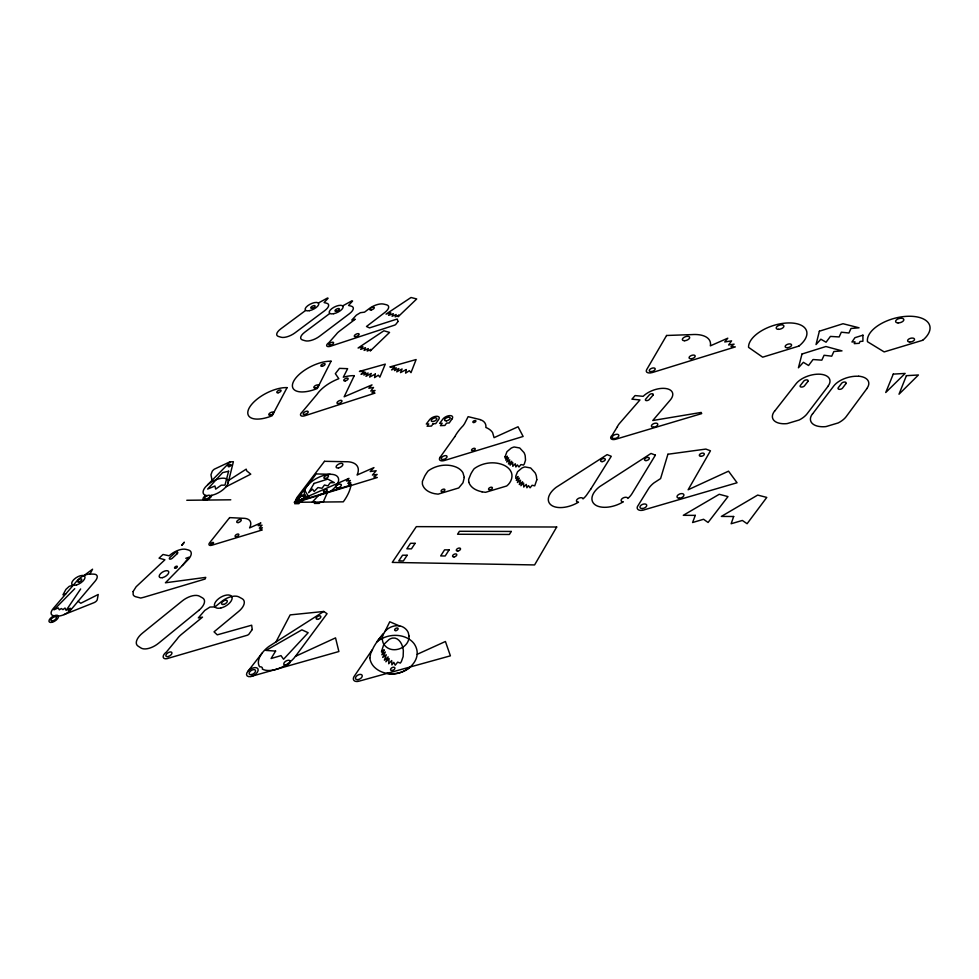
<?xml version="1.0" encoding="UTF-8"?>
<svg xmlns="http://www.w3.org/2000/svg" width="979" height="979" viewBox="0 0 979 979"><rect width="100%" height="100%" fill="white"/><g stroke="black" fill="none" stroke-linecap="round" stroke-linejoin="round"><path stroke-width="1.47" d="M228.119 482.965L233.394 461.709L229.808 461.892L214.242 469.222A7.905 3.586 -28.7 0 0 212.247 471.229L210.95 474.778L212.051 480.31M906.432 375.593L899.003 394.219L918.424 374.981L906.407 375.679M893.289 374.039L885.738 392.518L905.147 373.427L893.264 374.113M384.98 631.479L389.764 621.775L399.713 626.022M275.968 641.943L290.151 614.898L323.755 611.471L327.059 613.698L295.438 656.346A22.541 12.409 -30.9 0 1 262.36 669.122A4.809 2.643 -31.6 0 0 259.68 666.821A22.541 12.409 -30.9 0 1 268.919 646.446L323.755 611.471M454.807 436.646L440.317 457.009M54.151 615.779A10.5 4.846 -32.6 0 1 53.27 608.497L77.255 580.559A10.267 4.711 -31.9 0 1 89.982 574.049L92.564 569.203L83.913 575.615M590.716 489.17L611.263 456.287L607.139 454.611L556.133 487.346A21.673 11.944 -22.8 0 0 551.666 505.433A21.673 11.944 -22.8 0 0 578.528 502.154A3.463 1.921 -22.6 0 1 576.533 500.355A3.463 1.921 -22.6 0 1 579.996 497.834A3.463 1.921 -22.6 0 1 583.007 498.911A21.673 11.944 -22.8 0 0 587.314 494.028L590.741 489.108M80.657 588.966L66.131 610.443L65.018 608.032L62.962 609.623L61.334 608.546L59.315 609.807L58.214 607.922L53.943 609.831L74.747 588.697M372.338 649.615L354.594 675.767A6.731 3.94 -30 0 0 353.896 680.381A6.731 3.94 -30 0 0 358.963 681.188L450.401 655.832L445.421 641.502L417.238 654.29M866.904 388.59L846.052 416.821A19.666 10.745 -16.3 0 1 838.244 422.916L825.982 426.587A19.09 10.426 -16.3 0 1 820.561 426.636A18.907 10.328 -16.3 0 1 812.582 413.713M306.892 486.318L316.193 473.922L330.315 474.301M301.642 502.239L305.007 497.797M299.978 502.251L298.901 503.671L294.691 503.708L295.768 502.288M812.705 413.725L833.765 385.983A19.225 10.255 -15.9 0 1 858.644 376.291M828.05 386.301L806.941 413.995A19.237 10.414 -17.3 0 1 799.194 419.991L787.202 423.589A18.674 10.12 -17.3 0 1 781.952 423.65A18.503 10.023 -17.3 0 1 774.646 410.996M307.027 486.147L297.64 498.348A3.904 1.909 -28 0 0 300.198 500.575L350.996 485.033A61.91 30.288 -28.2 0 1 343.299 501.835L294.263 502.313L297.812 497.87M248.201 670.945L262.091 653.128M774.756 411.009L796.049 383.768A18.809 9.961 -16.8 0 1 820.463 374.235A18.491 9.79 -16.8 0 1 827.928 386.289M182.351 565.544L189.057 557.198L185.79 558.287M382.495 634.857L383.597 633.658A65.189 38.573 -28 0 0 376.988 641.808A15.603 9.044 -28.9 0 1 378.812 640.413C387.5 634.453 399.713 633.486 408.855 638.981A49.807 29.162 -29.6 0 1 414.325 644.011C425.155 660.629 403.018 677.456 387.035 673.405M230.187 461.88L205.394 487.089A13.963 6.412 -29 0 0 207.107 495.692M329.837 313.415L304.787 332.187A11.002 4.565 -26 0 0 302.597 339.994L305.264 340.778A11.026 4.589 -26 0 0 319.46 336.335L349.442 313.696A10.904 4.503 -25.4 0 0 351.253 306.146L348.548 305.472L352.587 301.042L351.865 300.859L342.662 305.901M305.693 310.392L280.851 328.822A10.83 4.418 -26.3 0 0 278.513 336.47L281.083 337.229A10.842 4.43 -26.3 0 0 294.985 332.86L324.722 310.637A10.72 4.344 -25.7 0 0 326.692 303.233L324.086 302.572L328.124 298.228L327.427 298.057L318.346 303.013M229 480.175L246.206 469.149L246.684 470.838L250.771 474.166L226.027 486.783M295.438 656.346L335.54 637.88L338.881 651.524L252.57 676.012M294.606 502.288L348.977 478.364L346.456 481.007L350.384 480.481L347.839 483.357L350.971 482.965L348.744 484.666L350.996 485.033M65.997 593.678L62.962 594.816L65.911 589.407L69.215 586.36L73.376 585.087M186.781 500.269L230.787 499.804M89.982 574.049L93.886 574.147A10.292 4.724 -31.8 0 1 95.22 581.061L71.345 609.256A10.524 4.871 -32.5 0 1 64.063 614.604M54.322 615.791L58.263 615.975A10.524 4.871 -32.5 0 0 62.497 615.228L93.947 602.697A3.488 1.64 -32.1 0 0 97.276 599.576L98.23 594.486L80.78 603.272L78.1 601.277M482.011 491.85L485.547 492.315L506.694 485.988C511.234 482.5 513.889 475.647 510.389 470.544A43.113 22.798 -24.9 0 0 503.206 464.89C494.297 461.256 483.626 462.541 475.586 467.729A13.816 7.22 -24.5 0 0 473.995 468.904A59.56 31.573 -23.7 0 0 470.838 473.983L468.66 479.367L468.721 482.145M480.273 419.612L468.133 416.662L464.462 423.834A11.601 5.764 -24.3 0 0 463.373 425.461L462.786 426.061A55.742 28.281 -23.8 0 0 454.819 436.646M304.714 490.259L309.327 497.785A18.748 9.166 -27.5 0 1 310.294 482.733A18.748 9.166 -27.5 0 1 335.283 475.096A18.748 9.166 -27.5 0 1 330.584 491.274M369.842 657.937L370.649 653.531L373.648 647.119A67.49 39.968 -27.9 0 1 377.906 640.523A63.965 37.826 -28 0 1 382.495 634.857M480.224 419.648A24.818 12.397 -24.6 0 1 485.914 425.877L485.853 427.468A41.962 21.244 -24.9 0 1 488.668 428.888A41.02 20.767 -24.8 0 1 492.608 432.62L494.065 437.662L518.05 426.771L523.129 436.463L444.49 460.473A5.678 2.876 -25.1 0 1 439.987 460.265A5.678 2.876 -25.1 0 1 440.33 457.022M482.084 491.776A41.461 21.771 -24 0 1 468.782 482.121M207.695 484.752A13.963 6.412 -29 0 1 224.24 478.241A13.963 6.412 -29 0 1 226.002 486.796A13.963 6.412 -29 0 1 209.934 495.643A2.974 1.371 -29.2 0 0 205.48 496.781A2.974 1.371 -29.2 0 0 206.606 498.886A2.974 1.371 -29.2 0 0 209.947 495.668M211.684 495.35A4.822 2.227 -29.2 0 1 207.842 499.363A4.822 2.227 -29.2 0 1 203.13 499.437A4.822 2.227 -29.2 0 1 205.823 495.435M858.718 376.193A18.907 10.084 -15.9 0 1 866.782 388.577M410.507 666.895A15.909 9.398 -28.8 0 1 408.341 668.608C398.514 675.498 383.597 675.902 374.614 667.372A45.964 26.874 -28.2 0 1 369.793 657.961M505.103 456.679L505.164 458.148L507.367 456.226L505.678 460.106L508.603 457.817L506.694 462.015L509.753 459.824L508.493 463.96L511.699 461.28L510.022 465.062L512.715 462.492L512.8 466.322L515.284 463.777L515.86 466.971L517.414 464.927L518.956 466.995L520.95 464.56L523.496 465.062L524.328 463.924L525.527 460.081L525.185 455.7A50.786 26.543 -24.6 0 0 523.998 452.579L519.727 447.978L514.146 446.987A7.856 4.087 -23.7 0 0 511.124 448.162L506.951 451.686L505.103 456.679M862.927 335.185L862.915 341.243L860.064 341.451L859.17 343.323L854.239 343.641L855.046 341.842L851.95 341.977L854.948 337.682L862.927 335.185M409.051 636.142C409.528 647.645 393.252 654.253 385.334 646.103A30.679 17.757 -28.1 0 1 382.997 642.481C378.604 630.011 397.058 620.197 405.893 629.179A30.851 17.83 -29 0 1 408.304 632.752L409.051 636.142M464.279 477.434L462.981 482.782L458.723 487.958L438.102 494.15L434.713 493.697A40.726 21 -24.9 0 1 422.39 484.115L422.39 481.411L424.715 476.1A58.483 30.459 -24.7 0 1 427.982 471.107A13.571 6.963 -25.5 0 1 429.561 469.957C437.344 464.952 447.672 463.569 456.3 467.167A42.366 21.979 -25.8 0 1 462.945 472.759L464.279 477.434M381.602 651.133L381.577 652.112L384.196 649.75L381.871 654.767L385.31 651.977L382.716 657.411L386.264 654.767L384.38 660.189L388.161 656.909L385.873 661.804L389.091 658.61L388.687 663.75L391.686 660.58L391.881 664.9L393.815 662.318L395.21 665.231L397.658 662.147L400.325 663.077L401.366 661.62L403.14 656.591L403.348 650.705A57.932 33.58 -30 0 0 402.467 646.421C401.219 642.175 397.633 637.243 392.64 638.063A8.921 5.176 -28.7 0 0 389.25 639.348L383.768 644.476L381.602 651.133M536.822 479.747L534.73 485.841L532.111 485.278L530.092 487.811L528.476 485.633L526.898 487.762L526.274 484.421L523.741 487.052L523.606 483.051L520.877 485.706L522.553 481.778L519.286 484.556L520.547 480.236L517.426 482.5L519.347 478.144L516.349 480.505L518.05 476.467L515.811 478.462L515.786 476.137L517.573 471.731L521.831 468.109A8.052 4.271 -23.7 0 1 524.915 466.91L530.667 467.974L535.109 472.82A51.997 27.816 -24.6 0 1 536.37 476.075L536.822 479.747M406.236 369.572L405.6 373.134L409.381 370.686L410.996 372.669L416.112 359.55L389.862 366.954L394.549 366.99L391.612 369.915L396.25 367.835L394.5 370.564L398.832 368.532L396.752 371.849L402.075 368.961L400.521 372.607L406.236 369.572M133.095 591.561L133.181 594.706A13.73 6.596 -31.4 0 0 135.677 596.725L140.743 598.047L143.876 597.263L205.125 579.03L205.774 577.377L165.414 582.786L187.173 560.6A13.473 6.461 -30.5 0 0 188.274 549.953L186.071 549.378A13.449 6.437 -30.5 0 0 169.171 555.791L163.003 554.481L159.039 558.177L164.925 559.768L136.142 586.751L133.095 591.561M375.312 374.064L374.565 377.613L378.335 375.177L379.852 377.16L385.273 364.127L359.428 371.42L364.004 371.482L361.043 374.37L365.632 372.314L363.833 375.018L368.128 373.023L365.987 376.315L371.274 373.452L369.634 377.074L375.312 374.064M819.362 331.208L816.033 344.559L820.867 339.199L826.068 342.222L830.412 336.409L839.15 336.947L841.328 332.199L848.928 333.007L850.984 328.479L859.048 327.794L843.017 323.731L819.362 331.208M228.609 471.229L224.986 485.131L221.242 485.192L215.661 489.121L214.952 485.988L207.634 489.072L222.6 472.637L228.609 471.229M801.997 354.019L798.423 367.81L803.38 362.316L808.568 365.497L813.035 359.526L821.822 360.162L824.085 355.267L831.722 356.185L833.863 351.51L842.001 350.874L825.921 346.517L801.997 354.019M667.911 454.244L660.592 478.584L653.911 482.928A22.554 12.776 -20.4 0 0 648.233 489.17L638.112 505.507A6.461 3.696 -21.1 0 0 638.369 509.778A6.461 3.696 -21.1 0 0 644.916 509.606L737.065 482.757L728.535 471.168L688.127 489.769L710.46 450.793L705.859 449.08L667.911 454.244M733.675 516.496L731.154 523.741L742.351 520.461L747.099 523.716L766.777 497.418L757.673 495.08L721.352 516.422L733.675 516.496M695.274 515.37L692.606 522.517L703.558 519.274L708.074 522.48L727.984 496.598L719.235 494.285L683.305 515.309L695.274 515.37M398.722 315.275L398.172 316.719L416.724 298.95L411.021 297.506L386.02 314.112L390.768 312.803L388.626 315.348L393.301 313.708L392.089 316.266L396.152 314.516L395.161 316.817L398.722 315.275M370.857 349.479L370.258 350.996L389.569 332.419L383.866 330.78L358.081 348.01L362.915 346.701L360.676 349.368L365.436 347.716L364.127 350.409L368.3 348.622L367.211 351.045L370.857 349.479M398.037 321.467L395.687 324.526A3.182 1.371 -24.8 0 1 394.513 325.175L331.489 345.917A4.956 2.105 -25.8 0 1 326.851 346.064A4.956 2.105 -25.8 0 1 328.907 342.638L336.384 334.182A11.185 4.736 -25.6 0 1 339.358 331.257L355.218 319.227L351.779 320.072L356.38 315.152L360.382 312.693L364.531 312.166L369.267 308.569A11.05 4.638 -25 0 1 383.56 304.077L386.424 304.763A11.087 4.662 -24.9 0 1 384.869 312.436L366.476 326.496L369.499 327.892L397.156 319.032L398.037 321.467M252.215 629.57L248.776 634.368A4.112 2.191 -31 0 1 247.259 635.249L168.706 658.145A6.461 3.316 -32.4 0 1 163.273 657.435A6.461 3.316 -32.4 0 1 166.491 651.953L177.175 638.932A14.514 7.477 -31.9 0 1 181.311 634.514L202.518 617.125L198.333 617.896L204.782 610.431L210.008 607.029L214.939 606.943L221.254 601.767A14.232 7.318 -30.7 0 1 238.913 596.945L242.107 598.683A14.269 7.367 -30.7 0 1 238.643 611.447L214.034 631.834L217.265 634.845L251.676 625.202L252.215 629.57M327.524 492.302L323.266 501.958L320.39 502.031L319.313 503.39L314.406 503.439L315.348 502.178L312.301 502.105L318.97 494.982L327.524 492.302M354.263 375.667L344.155 396.789L371.996 384.882L368.863 388.247L373.513 387.5L370.796 391.062L375.067 390.474L372.044 392.726L374.981 393.13L305.093 415.683A5.544 2.496 -26.9 0 1 300.761 415.5A5.544 2.496 -26.9 0 1 302.132 412.086L317.074 394.28A26.69 12.005 -26.2 0 1 338.832 378.689L335.344 373.684L339.48 368.361L347.643 368.679L343.299 377.196A26.69 12.005 -26.2 0 1 354.263 375.667M331.061 361.214L317.294 388.504A25.968 11.344 -26.4 0 1 293.565 381.406A25.968 11.344 -26.4 0 1 331.061 361.214M287.08 387.623L272.15 415.757A26.225 11.479 -27.2 0 1 249.143 408.072A26.225 11.479 -27.2 0 1 287.08 387.623M666.577 335.479L646.617 369.744A6.033 3.035 -20.4 0 0 652.381 372.522L735.327 346.909L731.032 346.627L734.079 344.143L728.621 344.975L731.57 340.876L724.766 341.952L727.789 338.183L710.326 345.868A29.076 14.477 -19.8 0 0 691.933 334.598L666.577 335.479M556.696 527.008L534.595 564.932L392.261 562.411L416.32 526.641L556.696 527.008M314.075 483.442L308.605 492.706L312.497 489.145L314.161 491.458L317.942 487.554L322.03 488.264L324.465 485.009L327.904 485.878L330.217 482.782L334.316 482.61L327.769 479.11L314.075 483.442M655.379 455.149L632.104 493.514A22.076 12.348 -21.8 0 1 627.833 498.482A3.524 1.995 -21.5 0 0 624.663 497.393A3.524 1.995 -21.5 0 0 621.188 499.951A3.524 1.995 -21.5 0 0 623.329 501.786A22.076 12.348 -21.8 0 1 598.683 506.486A22.101 12.36 -21.8 0 1 595.024 504.699A22.076 12.348 -21.8 0 1 599.552 486.722L651.035 453.448L655.379 455.149M275.613 651.084L271.097 658.524L280.985 655.624L283.555 659.246L308.165 632.728L301.887 629.84L266.007 650.423L275.613 651.084M511.246 531.45L509.398 534.473L457.548 534.24L459.445 531.279L511.246 531.45M617.394 426.697L612.144 435.312A5.091 2.704 -21.4 0 0 611.141 438.825A5.091 2.704 -21.4 0 0 615.999 439.143L701.686 413.603L701.184 412.44L652.785 420.505L670.26 400.032A17.353 8.995 -20.4 0 0 665.708 388.504A17.353 8.995 -20.4 0 0 643.154 396.336L635.065 395.577L631.944 399.175L639.948 399.946L619.536 423.393A17.585 9.288 -21 0 0 617.394 426.697M449.104 549.892L445.2 555.986L440.672 555.925L444.588 549.843L449.104 549.892M407.166 555.252L403.372 560.955L398.783 560.881L402.577 555.191L407.166 555.252M415.12 543.321L411.425 548.864L406.848 548.815L410.544 543.284L415.12 543.321M452.102 418.828L449.202 422.989L446.546 423.099L444.894 425.461L440.464 425.645L442.129 423.283L439.644 423.381L442.753 419.232A5.641 2.766 -24.7 0 1 449.838 415.598A5.641 2.766 -24.7 0 1 452.102 418.828M433.122 423.748L431.482 426.061L427.113 426.244L428.753 423.931L426.293 424.029L429.426 419.893A5.617 2.729 -25 0 1 436.475 416.283A5.617 2.729 -25 0 1 438.678 419.501L435.741 423.638L433.122 423.748M324.514 461.305L296.906 497.589A5.85 2.864 -28 0 0 300.737 500.93L377.282 477.519L373.843 476.981L377.16 474.436L372.412 475.048L376.169 470.74L370.221 471.548L373.954 467.595L357.078 475.023A28.048 13.718 -27.3 0 0 345.66 461.733L324.514 461.305M845.905 383.633L842.564 388.076A2.472 1.322 -16.2 0 1 839.333 389.324A2.472 1.322 -16.2 0 1 838.269 387.721L841.622 383.291A2.46 1.309 -16.1 0 1 844.828 382.043A2.46 1.309 -16.1 0 1 845.905 383.633M807.883 381.455L804.505 385.812A2.411 1.273 -17.1 0 1 801.336 387.048A2.411 1.273 -17.1 0 1 800.357 385.469L803.747 381.125A2.411 1.273 -17 0 1 806.904 379.889A2.411 1.273 -17 0 1 807.883 381.455M229.624 517.622L209.579 542.843A3.953 1.909 -29.9 0 0 211.856 545.242L262.225 529.957L260.096 529.529L262.384 527.791L259.325 528.146L262.029 525.172L258.199 525.65L260.855 522.921L249.584 527.889A18.98 9.178 -29.4 0 0 243.208 518.283L229.624 517.622M184.199 542.329L181.898 545.168L184.199 542.329M652.944 395.259L649.358 399.432A2.264 1.175 -20.6 0 1 646.385 400.607A2.264 1.175 -20.6 0 1 645.712 399.089L649.297 394.929A2.252 1.163 -20.5 0 1 652.271 393.754A2.252 1.163 -20.5 0 1 652.944 395.259M177.15 553.71L172.451 558.116A2.105 1.003 -30.6 0 1 169.795 559.131A2.105 1.003 -30.6 0 1 169.991 557.455L174.69 553.062A2.105 1.003 -30.5 0 1 177.346 552.046A2.105 1.003 -30.5 0 1 177.15 553.71M198.725 610.443L158.537 643.264A14.367 7.22 -32.3 0 1 140.964 647.988L138.051 646.103A14.33 7.183 -32.3 0 1 142.493 633.107L182.265 600.935A14.049 7.037 -31.2 0 1 199.496 596.199L202.531 597.9A14.085 7.086 -31.2 0 1 198.725 610.443M798.901 346.077L762.678 357.176L748.556 347.349A30.251 15.236 -17.8 0 1 788.193 322.948A30.251 15.236 -17.8 0 1 798.901 346.077M922.695 340.276L884.159 351.914L867.492 341.72A32.16 16.386 -15.1 0 1 908.182 316.266A32.16 16.386 -15.1 0 1 922.695 340.276M472.771 450.756A1.995 1.016 -24.5 0 0 475.231 448.737A1.995 1.016 -24.5 0 0 472.184 449.092A1.995 1.016 -24.5 0 0 472.771 450.756M473.885 422.512A1.628 0.808 -24.2 0 0 475.88 420.872A1.628 0.808 -24.2 0 0 473.371 421.203A1.628 0.808 -24.2 0 0 473.885 422.512M443.12 459.518A3.145 1.591 -25.1 0 0 447.024 456.349A3.145 1.591 -25.1 0 0 442.288 456.875A3.145 1.591 -25.1 0 0 443.12 459.518M489.843 489.843A2.08 1.114 -24.5 0 0 492.388 487.713A2.08 1.114 -24.5 0 0 489.194 488.031A2.08 1.114 -24.5 0 0 489.843 489.843M679.23 498.189A3.61 2.056 -20.1 0 0 683.905 494.762A3.61 2.056 -20.1 0 0 678.312 494.725A3.61 2.056 -20.1 0 0 679.23 498.189M700.94 456.324A2.607 1.444 -19.4 0 0 704.293 453.889A2.607 1.444 -19.4 0 0 700.23 453.926A2.607 1.444 -19.4 0 0 700.94 456.324M642.273 508.542A3.573 2.044 -21.1 0 0 646.678 504.993A3.573 2.044 -21.1 0 0 641.061 505.225A3.573 2.044 -21.1 0 0 642.273 508.542M645.981 460.583A2.545 1.395 -20.8 0 0 649.31 458.184A2.545 1.395 -20.8 0 0 645.418 458.209A2.545 1.395 -20.8 0 0 645.981 460.583M602.134 461.623A2.496 1.358 -21.8 0 0 605.267 459.175A2.496 1.358 -21.8 0 0 601.387 459.396A2.496 1.358 -21.8 0 0 602.134 461.623M229.086 466.616A1.725 0.783 -28.5 0 0 231.154 464.805A1.725 0.783 -28.5 0 0 228.609 465.331A1.725 0.783 -28.5 0 0 229.086 466.616M168.192 656.554A3.451 1.774 -32.4 0 0 171.827 652.504A3.451 1.774 -32.4 0 0 166.663 653.886A3.451 1.774 -32.4 0 0 168.192 656.554M220.764 608.02A9.888 5.054 -30.7 0 0 231.888 596.811A9.888 5.054 -30.7 0 0 217.118 600.029A9.888 5.054 -30.7 0 0 220.764 608.02M223.653 604.422A3.194 1.628 -30.7 0 0 227.226 600.8A3.194 1.628 -30.7 0 0 222.453 601.852A3.194 1.628 -30.7 0 0 223.653 604.422M76.521 584.952A7.551 3.439 -31.9 0 0 84.818 576.472A7.551 3.439 -31.9 0 0 73.731 579.678A7.551 3.439 -31.9 0 0 76.521 584.952M52.45 622.191A5.433 2.509 -32.8 0 0 58.324 615.975A5.433 2.509 -32.8 0 0 50.37 618.361A5.433 2.509 -32.8 0 0 52.45 622.191M52.878 620.845A3.218 1.493 -32.8 0 0 56.464 617.174A3.218 1.493 -32.8 0 0 51.789 618.483A3.218 1.493 -32.8 0 0 52.878 620.845M79.066 581.918A2.435 1.114 -31.9 0 0 81.71 579.176A2.435 1.114 -31.9 0 0 78.136 580.229A2.435 1.114 -31.9 0 0 79.066 581.918M69.044 610.382A1.603 0.746 -32.5 0 0 70.806 608.559A1.603 0.746 -32.5 0 0 68.481 609.219A1.603 0.746 -32.5 0 0 69.044 610.382M355.903 336.617A2.656 1.138 -25.4 0 0 359.109 334.023A2.656 1.138 -25.4 0 0 355.108 334.818A2.656 1.138 -25.4 0 0 355.903 336.617M653.385 427.236A3.353 1.787 -20.5 0 0 657.766 424.115A3.353 1.787 -20.5 0 0 652.614 424.237A3.353 1.787 -20.5 0 0 653.385 427.236M614.298 438.592A3.524 1.872 -21.4 0 0 618.838 435.251A3.524 1.872 -21.4 0 0 613.454 435.447A3.524 1.872 -21.4 0 0 614.298 438.592M651.121 371.604A3.121 1.566 -20.4 0 0 655.184 368.753A3.121 1.566 -20.4 0 0 650.411 368.961A3.121 1.566 -20.4 0 0 651.121 371.604M691.039 358.779A3.206 1.615 -19.6 0 0 695.163 355.879A3.206 1.615 -19.6 0 0 690.195 356.111A3.206 1.615 -19.6 0 0 691.039 358.779M684.651 340.716A3.855 1.897 -19.7 0 0 689.657 337.265A3.855 1.897 -19.7 0 0 683.721 337.559A3.855 1.897 -19.7 0 0 684.651 340.716M236.49 536.663A2.093 1.016 -29.4 0 0 238.803 534.363A2.093 1.016 -29.4 0 0 235.645 535.109A2.093 1.016 -29.4 0 0 236.49 536.663M238.374 522.529A2.521 1.212 -29.2 0 0 241.201 519.763A2.521 1.212 -29.2 0 0 237.395 520.669A2.521 1.212 -29.2 0 0 238.374 522.529M211.758 544.385A1.566 0.759 -29.9 0 0 213.508 542.66A1.566 0.759 -29.9 0 0 211.158 543.223A1.566 0.759 -29.9 0 0 211.758 544.385M446.424 420.835A3.035 1.481 -24.7 0 0 450.181 417.825A3.035 1.481 -24.7 0 0 445.604 418.388A3.035 1.481 -24.7 0 0 446.424 420.835M778.55 329.336A4.014 1.995 -17.7 0 0 783.898 325.921A4.014 1.995 -17.7 0 0 777.73 325.97A4.014 1.995 -17.7 0 0 778.55 329.336M787.153 347.716A3.341 1.701 -17.5 0 0 791.57 344.841A3.341 1.701 -17.5 0 0 786.382 344.877A3.341 1.701 -17.5 0 0 787.153 347.716M909.724 342.014A3.561 1.823 -14.8 0 0 914.521 339.138A3.561 1.823 -14.8 0 0 908.977 338.942A3.561 1.823 -14.8 0 0 909.724 342.014M898.049 322.911A4.259 2.142 -15.2 0 0 903.837 319.509A4.259 2.142 -15.2 0 0 897.254 319.289A4.259 2.142 -15.2 0 0 898.049 322.911M300.174 500.697A4.65 2.276 -28 0 0 305.534 495.717A4.65 2.276 -28 0 0 298.509 497.124A4.65 2.276 -28 0 0 300.174 500.697M325.53 478.462A2.496 1.212 -27.3 0 0 328.406 475.818A2.496 1.212 -27.3 0 0 324.612 476.565A2.496 1.212 -27.3 0 0 325.53 478.462M324.82 491.947A2.068 1.016 -27.5 0 0 327.182 489.745A2.068 1.016 -27.5 0 0 324.037 490.369A2.068 1.016 -27.5 0 0 324.82 491.947M300.59 499.731A3.084 1.505 -28 0 0 304.151 496.426A3.084 1.505 -28 0 0 299.488 497.356A3.084 1.505 -28 0 0 300.59 499.731M454.072 556.916A2.288 1.273 -26 0 0 456.752 554.457A2.288 1.273 -26 0 0 453.216 554.885A2.288 1.273 -26 0 0 454.072 556.916M457.817 551.03A2.276 1.26 -25.9 0 0 460.485 548.583A2.276 1.26 -25.9 0 0 456.96 549.023A2.276 1.26 -25.9 0 0 457.817 551.03M433.048 421.508A3.01 1.468 -25 0 0 436.805 418.51A3.01 1.468 -25 0 0 432.265 419.073A3.01 1.468 -25 0 0 433.048 421.508M338.55 467.913A3.72 1.799 -27 0 0 342.821 463.997A3.72 1.799 -27 0 0 337.155 465.123A3.72 1.799 -27 0 0 338.55 467.913M337.743 487.97A3.096 1.53 -27.3 0 0 341.267 484.666A3.096 1.53 -27.3 0 0 336.531 485.621A3.096 1.53 -27.3 0 0 337.743 487.97M300.712 499.779A3.023 1.481 -28 0 0 304.212 496.549A3.023 1.481 -28 0 0 299.635 497.454A3.023 1.481 -28 0 0 300.712 499.779M304.91 414.447A2.79 1.26 -26.9 0 0 308.165 411.596A2.79 1.26 -26.9 0 0 303.943 412.502A2.79 1.26 -26.9 0 0 304.91 414.447M345.232 380.892A2.399 1.065 -26 0 0 348.132 378.494A2.399 1.065 -26 0 0 344.522 379.179A2.399 1.065 -26 0 0 345.232 380.892M338.673 403.544A2.729 1.236 -26.3 0 0 341.94 400.79A2.729 1.236 -26.3 0 0 337.841 401.561A2.729 1.236 -26.3 0 0 338.673 403.544M270.461 415.169A2.68 1.187 -27.4 0 0 273.557 412.404A2.68 1.187 -27.4 0 0 269.531 413.346A2.68 1.187 -27.4 0 0 270.461 415.169M278.146 392.763A2.362 1.028 -27 0 0 281.059 390.401A2.362 1.028 -27 0 0 277.583 391.062A2.362 1.028 -27 0 0 278.146 392.763M315.385 387.99A2.643 1.175 -26.5 0 0 318.603 385.334A2.643 1.175 -26.5 0 0 314.638 386.105A2.643 1.175 -26.5 0 0 315.385 387.99M322.25 366.281A2.337 1.016 -26.2 0 0 325.089 363.968A2.337 1.016 -26.2 0 0 321.601 364.641A2.337 1.016 -26.2 0 0 322.25 366.281M175.535 568.224A1.579 0.759 -30.7 0 0 177.334 566.462A1.579 0.759 -30.7 0 0 174.984 567.012A1.579 0.759 -30.7 0 0 175.535 568.224M162.575 577.634A5.409 2.607 -31 0 0 168.682 571.577A5.409 2.607 -31 0 0 160.678 573.51A5.409 2.607 -31 0 0 162.575 577.634M333.692 313.696A7.563 3.096 -25.5 0 0 343.042 306.439A7.563 3.096 -25.5 0 0 331.783 308.654A7.563 3.096 -25.5 0 0 333.692 313.696M336.409 311.224A2.435 1.003 -25.5 0 0 339.407 308.887A2.435 1.003 -25.5 0 0 335.76 309.621A2.435 1.003 -25.5 0 0 336.409 311.224M330.364 345.208A2.643 1.126 -25.8 0 0 333.594 342.613A2.643 1.126 -25.8 0 0 329.642 343.396A2.643 1.126 -25.8 0 0 330.364 345.208M371.249 309.939A2.484 1.04 -25 0 0 374.259 307.553A2.484 1.04 -25 0 0 370.515 308.299A2.484 1.04 -25 0 0 371.249 309.939M309.425 310.661A7.44 2.998 -25.8 0 0 318.701 303.539A7.44 2.998 -25.8 0 0 307.712 305.729A7.44 2.998 -25.8 0 0 309.425 310.661M312.13 308.238A2.399 0.967 -25.8 0 0 315.116 305.938A2.399 0.967 -25.8 0 0 311.555 306.66A2.399 0.967 -25.8 0 0 312.13 308.238M286.247 665.206A3.598 2.007 -31 0 0 290.114 660.972A3.598 2.007 -31 0 0 284.632 662.134A3.598 2.007 -31 0 0 286.247 665.206M317.845 619.315A2.582 1.407 -29.6 0 0 320.794 616.391A2.582 1.407 -29.6 0 0 316.89 617.051A2.582 1.407 -29.6 0 0 317.845 619.315M250.905 676.538A6.498 3.561 -31.7 0 0 257.979 668.89A6.498 3.561 -31.7 0 0 248.189 670.97A6.498 3.561 -31.7 0 0 250.905 676.538M251.542 674.568A3.598 1.97 -31.7 0 0 255.458 670.334A3.598 1.97 -31.7 0 0 250.049 671.472A3.598 1.97 -31.7 0 0 251.542 674.568M357.971 679.634A3.72 2.178 -30 0 0 362.144 675.29A3.72 2.178 -30 0 0 356.454 676.159A3.72 2.178 -30 0 0 357.971 679.634M395.969 630.611A1.921 1.101 -28.4 0 0 398.061 628.408A1.921 1.101 -28.4 0 0 395.088 628.922A1.921 1.101 -28.4 0 0 395.969 630.611M392.212 670.505A2.362 1.395 -29.1 0 0 394.818 667.751A2.362 1.395 -29.1 0 0 391.172 668.314A2.362 1.395 -29.1 0 0 392.212 670.505M442.459 491.715A2.044 1.065 -25.5 0 0 444.858 489.561A2.044 1.065 -25.5 0 0 441.688 490.026A2.044 1.065 -25.5 0 0 442.459 491.715"/></g></svg>
